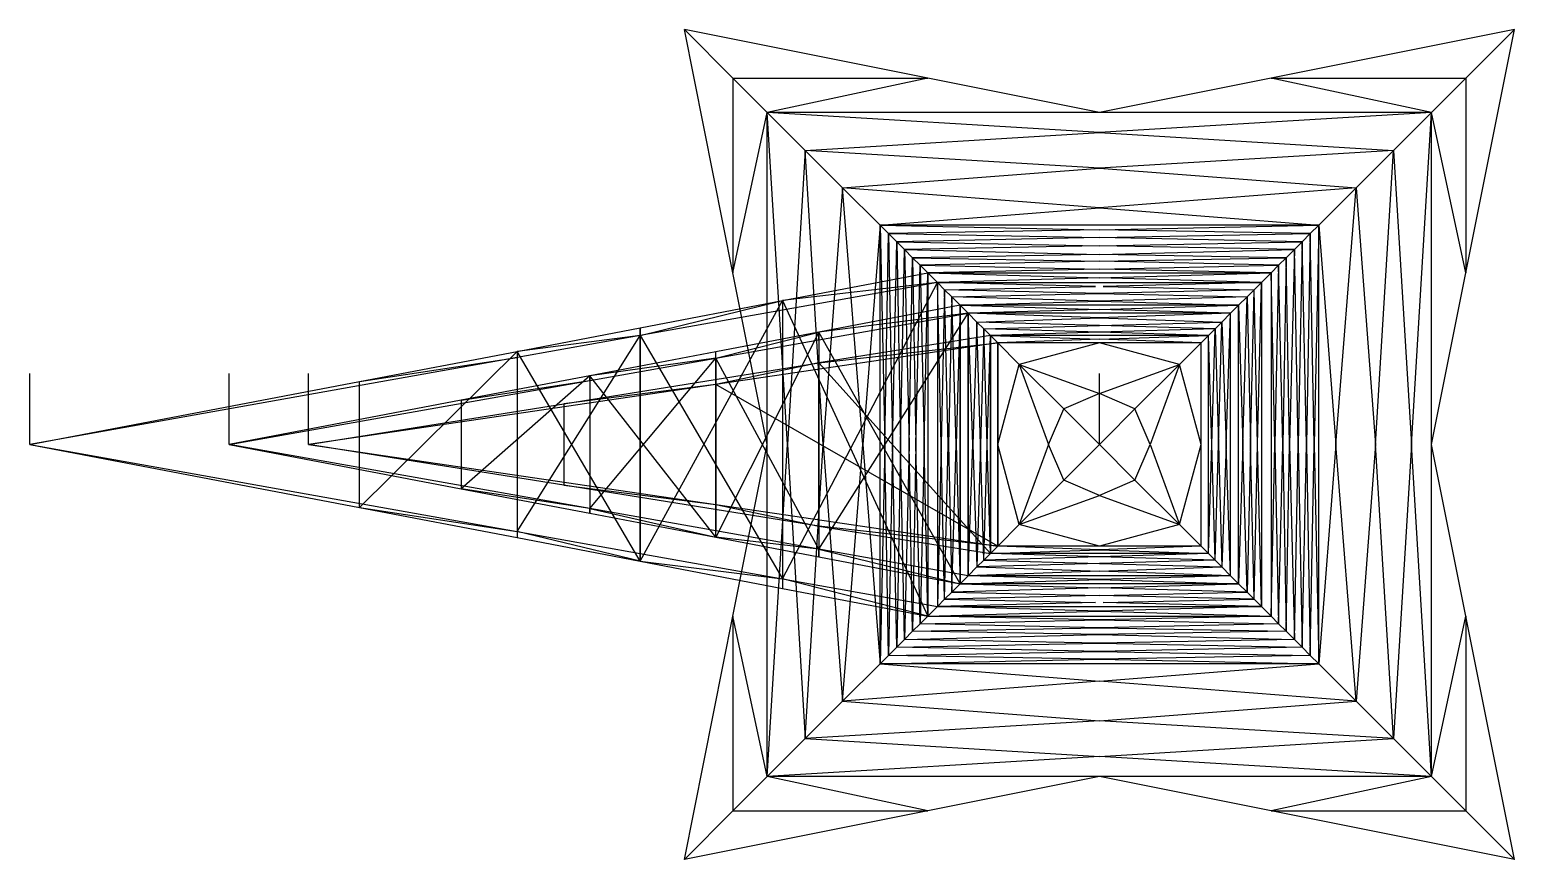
# Model space of a CAD drawing. Header units: metres. Extents: x -25 to 7, y -5 to 968.
# Drawn here: x -15.04 to 5.83, y 234.17 to 245.83 of the extents above; entities that cross this region are included whole.
import ezdxf

# ---------------------------------------------------------------- set-up
doc = ezdxf.new("R2010")
doc.units = ezdxf.units.M

msp = doc.modelspace()

# ---------------------------------------------------------------- linework, layer by layer
at = {"layer": 'tower_c_body'}
for p, q in [((-2.414, 245.152, 3.42), (-5.834, 245.834)), ((-5.152, 245.152, 3.42), (-5.834, 245.834)), ((-5.152, 242.414, 3.42), (-5.834, 245.834)), ((5.834, 245.834), (2.414, 245.152, 3.42)), ((5.152, 245.152, 3.42), (5.834, 245.834)), ((5.152, 242.414, 3.42), (5.834, 245.834)), ((-5.152, 245.152, 3.42), (-2.414, 245.152, 3.42)), ((-5.152, 245.152, 3.42), (-5.152, 242.414, 3.42)), ((-4.671, 244.671, 5.834), (-5.152, 245.152, 3.42)), ((-2.414, 245.152, 3.42), (-4.671, 244.671, 5.834)), ((0, 244.671, 5.834), (-2.414, 245.152, 3.42)), ((2.414, 245.152, 3.42), (0, 244.671, 5.834)), ((2.414, 245.152, 3.42), (5.152, 245.152, 3.42)), ((4.671, 244.671, 5.834), (2.414, 245.152, 3.42)), ((4.671, 244.671, 5.834), (5.152, 245.152, 3.42)), ((5.152, 245.152, 3.42), (5.152, 242.414, 3.42)), ((-5.152, 242.414, 3.42), (-4.671, 244.671, 5.834)), ((0, 244.387, 7.257), (-4.671, 244.671, 5.834)), ((-4.135, 244.135, 8.518), (-4.671, 244.671, 5.834)), ((0, 244.671, 5.834), (-4.671, 244.671, 5.834)), ((-4.671, 240, 5.834), (-4.671, 244.671, 5.834)), ((-4.387, 240, 7.257), (-4.671, 244.671, 5.834)), ((4.671, 244.671, 5.834), (0, 244.387, 7.257)), ((4.671, 244.671, 5.834), (0, 244.671, 5.834)), ((4.671, 244.671, 5.834), (4.135, 244.135, 8.518)), ((4.387, 240, 7.257), (4.671, 244.671, 5.834)), ((4.671, 240, 5.834), (4.671, 244.671, 5.834)), ((5.152, 242.414, 3.42), (4.671, 244.671, 5.834)), ((-4.135, 244.135, 8.518), (0, 244.387, 7.257)), ((0, 244.387, 7.257), (4.135, 244.135, 8.518)), ((-4.135, 244.135, 8.518), (-4.387, 240, 7.257)), ((0, 243.884, 9.778), (-4.135, 244.135, 8.518)), ((-3.884, 240, 9.778), (-4.135, 244.135, 8.518)), ((-3.61, 243.61, 11.155), (-4.135, 244.135, 8.518)), ((4.135, 244.135, 8.518), (0, 243.884, 9.778)), ((4.135, 244.135, 8.518), (3.61, 243.61, 11.155)), ((3.884, 240, 9.778), (4.135, 244.135, 8.518)), ((4.135, 244.135, 8.518), (4.387, 240, 7.257)), ((-3.61, 243.61, 11.155), (0, 243.884, 9.778)), ((0, 243.884, 9.778), (3.61, 243.61, 11.155)), ((-3.61, 243.61, 11.155), (-3.884, 240, 9.778)), ((0, 243.326, 12.576), (-3.61, 243.61, 11.155)), ((-3.084, 243.084, 13.791), (-3.61, 243.61, 11.155)), ((-3.326, 240, 12.576), (-3.61, 243.61, 11.155)), ((3.61, 243.61, 11.155), (0, 243.326, 12.576)), ((3.084, 243.084, 13.791), (3.61, 243.61, 11.155)), ((3.326, 240, 12.576), (3.61, 243.61, 11.155)), ((3.61, 243.61, 11.155), (3.884, 240, 9.778)), ((-3.084, 243.084, 13.791), (0, 243.326, 12.576)), ((0, 243.326, 12.576), (3.084, 243.084, 13.791)), ((-3.084, 243.084, 13.791), (-3.326, 240, 12.576)), ((3.084, 243.084, 13.791), (-3.084, 243.084, 13.791)), ((-3.084, 243.084, 13.791), (0, 243.018, 15.379)), ((-2.965, 242.965, 16.682), (-3.084, 243.084, 13.791)), ((-3.084, 243.084, 13.791), (-3.018, 240, 15.379)), ((-3.084, 236.916, 13.791), (-3.084, 243.084, 13.791)), ((0, 243.018, 15.379), (-2.965, 242.965, 16.682)), ((0, 243.018, 15.379), (3.084, 243.084, 13.791)), ((2.965, 242.965, 16.682), (0, 243.018, 15.379)), ((2.965, 242.965, 16.682), (3.084, 243.084, 13.791)), ((3.084, 243.084, 13.791), (3.018, 240, 15.379)), ((3.084, 243.084, 13.791), (3.326, 240, 12.576)), ((3.084, 236.916, 13.791), (3.084, 243.084, 13.791)), ((-3.018, 240, 15.379), (-2.965, 242.965, 16.682)), ((-2.965, 242.965, 16.682), (0, 242.91, 18.01)), ((-2.965, 242.965, 16.682), (-2.91, 240, 18.01)), ((-2.85, 242.85, 19.445), (-2.965, 242.965, 16.682)), ((-2.91, 240, 18.01), (-2.85, 242.85, 19.445)), ((0, 242.91, 18.01), (-2.85, 242.85, 19.445)), ((-2.85, 242.85, 19.445), (0, 242.796, 20.752)), ((-2.85, 242.85, 19.445), (-2.796, 240, 20.752)), ((-2.742, 242.742, 22.067), (-2.85, 242.85, 19.445)), ((0, 242.796, 20.752), (-2.742, 242.742, 22.067)), ((0, 242.91, 18.01), (2.965, 242.965, 16.682)), ((2.85, 242.85, 19.445), (0, 242.91, 18.01)), ((0, 242.796, 20.752), (2.85, 242.85, 19.445)), ((2.742, 242.742, 22.067), (0, 242.796, 20.752)), ((2.742, 242.742, 22.067), (2.85, 242.85, 19.445)), ((2.85, 242.85, 19.445), (2.796, 240, 20.752)), ((2.965, 242.965, 16.682), (2.85, 242.85, 19.445)), ((2.91, 240, 18.01), (2.85, 242.85, 19.445)), ((2.965, 242.965, 16.682), (2.91, 240, 18.01)), ((3.018, 240, 15.379), (2.965, 242.965, 16.682)), ((-2.796, 240, 20.752), (-2.742, 242.742, 22.067)), ((-2.742, 242.742, 22.067), (0, 242.674, 23.724)), ((-2.742, 242.742, 22.067), (-2.674, 240, 23.724)), ((-2.627, 242.627, 24.854), (-2.742, 242.742, 22.067)), ((-2.674, 240, 23.724), (-2.627, 242.627, 24.854)), ((0, 242.674, 23.724), (-2.627, 242.627, 24.854)), ((-2.627, 242.627, 24.854), (0, 242.579, 26.01)), ((-2.627, 242.627, 24.854), (-2.579, 240, 26.01)), ((-2.52, 242.52, 27.432), (-2.627, 242.627, 24.854)), ((0, 242.579, 26.01), (-2.52, 242.52, 27.432)), ((0, 242.674, 23.724), (2.742, 242.742, 22.067)), ((2.627, 242.627, 24.854), (0, 242.674, 23.724)), ((0, 242.579, 26.01), (2.627, 242.627, 24.854)), ((2.52, 242.52, 27.432), (0, 242.579, 26.01)), ((2.52, 242.52, 27.432), (2.627, 242.627, 24.854)), ((2.627, 242.627, 24.854), (2.579, 240, 26.01)), ((2.627, 242.627, 24.854), (2.742, 242.742, 22.067)), ((2.674, 240, 23.724), (2.627, 242.627, 24.854)), ((2.742, 242.742, 22.067), (2.674, 240, 23.724)), ((2.796, 240, 20.752), (2.742, 242.742, 22.067)), ((-4.671, 240, 5.834), (-5.152, 242.414, 3.42)), ((-2.579, 240, 26.01), (-2.52, 242.52, 27.432)), ((-2.52, 242.52, 27.432), (0, 242.466, 28.754)), ((-2.52, 242.52, 27.432), (-2.466, 240, 28.754)), ((-2.414, 242.414, 30.01), (-2.52, 242.52, 27.432)), ((-2.466, 240, 28.754), (-2.414, 242.414, 30.01)), ((0, 242.466, 28.754), (-2.414, 242.414, 30.01)), ((-2.414, 242.414, 30.01), (2.414, 242.414, 30.01)), ((-2.414, 242.414, 30.01), (0, 242.343, 31.717)), ((-2.414, 242.414, 30.01), (-2.414, 237.586, 30.01)), ((-2.277, 242.277, 33.327), (-2.414, 242.414, 30.01)), ((0, 242.466, 28.754), (2.52, 242.52, 27.432)), ((2.414, 242.414, 30.01), (0, 242.466, 28.754)), ((0, 242.343, 31.717), (2.414, 242.414, 30.01)), ((2.414, 242.414, 30.01), (2.277, 242.277, 33.327)), ((2.414, 242.414, 30.01), (2.52, 242.52, 27.432)), ((2.466, 240, 28.754), (2.414, 242.414, 30.01)), ((2.414, 242.414, 30.01), (2.414, 237.586, 30.01)), ((2.52, 242.52, 27.432), (2.466, 240, 28.754)), ((2.579, 240, 26.01), (2.52, 242.52, 27.432)), ((4.671, 240, 5.834), (5.152, 242.414, 3.42)), ((0, 242.343, 31.717), (-2.277, 242.277, 33.327)), ((-0.053, 242.224, 34.599), (-2.277, 242.277, 33.327)), ((-2.277, 242.277, 33.327), (2.277, 242.277, 33.327)), ((-2.176, 242.176, 35.758), (-2.277, 242.277, 33.327)), ((-2.277, 242.277, 33.327), (-2.277, 237.723, 33.327)), ((-2.225, 240, 34.57), (-2.277, 242.277, 33.327)), ((-2.176, 242.176, 35.758), (-2.225, 240, 34.57)), ((-2.176, 242.176, 35.758), (-0.053, 242.224, 34.599)), ((0, 242.125, 37.002), (-2.176, 242.176, 35.758)), ((-2.076, 242.076, 38.189), (-2.176, 242.176, 35.758)), ((-2.125, 240, 37.002), (-2.176, 242.176, 35.758)), ((2.277, 242.277, 33.327), (0, 242.343, 31.717)), ((2.176, 242.176, 35.758), (0, 242.125, 37.002)), ((2.277, 242.277, 33.327), (0.053, 242.224, 34.599)), ((0.053, 242.224, 34.599), (2.176, 242.176, 35.758)), ((2.176, 242.176, 35.758), (2.076, 242.076, 38.189)), ((2.125, 240, 37.002), (2.176, 242.176, 35.758)), ((2.277, 242.277, 33.327), (2.176, 242.176, 35.758)), ((2.225, 240, 34.57), (2.176, 242.176, 35.758)), ((2.225, 240, 34.57), (2.277, 242.277, 33.327)), ((2.277, 242.277, 33.327), (2.277, 237.723, 33.327)), ((-2.076, 242.076, 38.189), (-2.123, 240, 37.056)), ((-2.076, 242.076, 38.189), (0, 242.123, 37.056)), ((0, 242.015, 39.657), (-2.076, 242.076, 38.189)), ((-2.015, 240, 39.657), (-2.076, 242.076, 38.189)), ((-1.958, 241.958, 41.042), (-2.076, 242.076, 38.189)), ((-1.958, 241.958, 41.042), (-2.015, 240, 39.657)), ((-1.958, 241.958, 41.042), (0, 242.015, 39.657)), ((-1.958, 241.958, 41.042), (0, 241.9, 42.456)), ((1.958, 241.958, 41.042), (-1.958, 241.958, 41.042)), ((-1.958, 238.042, 41.042), (-1.958, 241.958, 41.042)), ((-1.845, 241.845, 43.789), (-1.958, 241.958, 41.042)), ((0, 242.125, 37.002), (0, 242.123, 37.056)), ((0, 242.123, 37.056), (2.076, 242.076, 38.189)), ((2.076, 242.076, 38.189), (0, 242.015, 39.657)), ((0, 242.015, 39.657), (1.958, 241.958, 41.042)), ((0, 241.9, 42.456), (1.958, 241.958, 41.042)), ((1.845, 241.845, 43.789), (1.958, 241.958, 41.042)), ((1.958, 241.958, 41.042), (2.076, 242.076, 38.189)), ((1.958, 238.042, 41.042), (1.958, 241.958, 41.042)), ((1.958, 241.958, 41.042), (2.015, 240, 39.657)), ((2.015, 240, 39.657), (2.076, 242.076, 38.189)), ((2.076, 242.076, 38.189), (2.123, 240, 37.056)), ((0, 241.9, 42.456), (-1.845, 241.845, 43.789)), ((0, 241.781, 45.32), (-1.845, 241.845, 43.789)), ((0, 241.845, 43.789), (-1.845, 241.845, 43.789)), ((-1.781, 240, 45.32), (-1.845, 241.845, 43.789)), ((-1.722, 241.722, 46.75), (-1.845, 241.845, 43.789)), ((-1.845, 240, 43.789), (-1.845, 241.845, 43.789)), ((-1.722, 241.722, 46.75), (-1.781, 240, 45.32)), ((-1.722, 241.722, 46.75), (0, 241.781, 45.32)), ((-1.627, 241.627, 49.045), (-1.722, 241.722, 46.75)), ((0, 241.673, 47.93), (-1.722, 241.722, 46.75)), ((-1.673, 240, 47.93), (-1.722, 241.722, 46.75)), ((1.845, 241.845, 43.789), (0, 241.9, 42.456)), ((1.845, 241.845, 43.789), (0, 241.781, 45.32)), ((1.845, 241.845, 43.789), (0, 241.845, 43.789)), ((0, 241.781, 45.32), (1.722, 241.722, 46.75)), ((0, 241.673, 47.93), (1.722, 241.722, 46.75)), ((1.722, 241.722, 46.75), (1.627, 241.627, 49.045)), ((1.673, 240, 47.93), (1.722, 241.722, 46.75)), ((1.845, 241.845, 43.789), (1.722, 241.722, 46.75)), ((1.722, 241.722, 46.75), (1.781, 240, 45.32)), ((1.781, 240, 45.32), (1.845, 241.845, 43.789)), ((1.845, 240, 43.789), (1.845, 241.845, 43.789)), ((-1.627, 241.627, 49.045), (-1.673, 240, 47.93)), ((-1.627, 241.627, 49.045), (0, 241.673, 47.93)), ((0, 241.579, 50.226), (-1.627, 241.627, 49.045)), ((-1.533, 241.533, 51.339), (-1.627, 241.627, 49.045)), ((-1.579, 240, 50.226), (-1.627, 241.627, 49.045)), ((-1.579, 240, 50.226), (-1.533, 241.533, 51.339)), ((0, 241.579, 50.226), (-1.533, 241.533, 51.339)), ((-1.533, 241.533, 51.339), (0, 241.48, 52.622)), ((1.533, 241.533, 51.339), (-1.533, 241.533, 51.339)), ((-1.533, 238.467, 51.339), (-1.533, 241.533, 51.339)), ((-1.43, 241.43, 53.819), (-1.533, 241.533, 51.339)), ((1.627, 241.627, 49.045), (0, 241.673, 47.93)), ((1.627, 241.627, 49.045), (0, 241.579, 50.226)), ((1.533, 241.533, 51.339), (0, 241.579, 50.226)), ((0, 241.48, 52.622), (1.533, 241.533, 51.339)), ((1.533, 241.533, 51.339), (1.43, 241.43, 53.819)), ((1.627, 241.627, 49.045), (1.533, 241.533, 51.339)), ((1.579, 240, 50.226), (1.533, 241.533, 51.339)), ((1.533, 238.467, 51.339), (1.533, 241.533, 51.339)), ((1.579, 240, 50.226), (1.627, 241.627, 49.045)), ((1.627, 241.627, 49.045), (1.673, 240, 47.93)), ((0, 241.48, 52.622), (-1.43, 241.43, 53.819)), ((0, 241.43, 53.819), (-1.43, 241.43, 53.819)), ((-1.127, 241.127, 56.366), (-1.43, 241.43, 53.819)), ((-1.43, 240, 53.819), (-1.43, 241.43, 53.819)), ((0, 241.43, 53.819), (-1.127, 241.127, 56.366)), ((1.43, 241.43, 53.819), (0, 241.48, 52.622)), ((1.127, 241.127, 56.366), (0, 241.43, 53.819)), ((1.43, 241.43, 53.819), (0, 241.43, 53.819)), ((1.127, 241.127, 56.366), (1.43, 241.43, 53.819)), ((1.43, 240, 53.819), (1.43, 241.43, 53.819)), ((-1.43, 240, 53.819), (-1.127, 241.127, 56.366)), ((-1.127, 241.127, 56.366), (0, 240.715, 59.827)), ((-0.5, 240.5, 61.629), (-1.127, 241.127, 56.366)), ((-1.127, 241.127, 56.366), (-0.715, 240, 59.827)), ((0, 240.715, 59.827), (1.127, 241.127, 56.366)), ((0.5, 240.5, 61.629), (1.127, 241.127, 56.366)), ((1.127, 241.127, 56.366), (0.715, 240, 59.827)), ((1.43, 240, 53.819), (1.127, 241.127, 56.366)), ((0, 240.715, 59.827), (-0.5, 240.5, 61.629)), ((0.5, 240.5, 61.629), (0, 240.715, 59.827)), ((-0.715, 240, 59.827), (-0.5, 240.5, 61.629)), ((-0.07, 240.07, 65.245), (-0.5, 240.5, 61.629)), ((0.07, 240.07, 65.245), (0.5, 240.5, 61.629)), ((0.715, 240, 59.827), (0.5, 240.5, 61.629)), ((0, 240, 65.834), (-0.07, 240.07, 65.245)), ((0, 240, 65.834), (0.07, 240.07, 65.245)), ((-5.152, 237.586, 3.42), (-4.671, 240, 5.834)), ((-4.671, 235.329, 5.834), (-4.387, 240, 7.257)), ((-4.671, 235.329, 5.834), (-4.671, 240, 5.834)), ((-4.387, 240, 7.257), (-4.135, 235.865, 8.518)), ((-4.135, 235.865, 8.518), (-3.884, 240, 9.778)), ((-3.884, 240, 9.778), (-3.61, 236.39, 11.155)), ((-3.61, 236.39, 11.155), (-3.326, 240, 12.576)), ((-3.326, 240, 12.576), (-3.084, 236.916, 13.791)), ((-3.018, 240, 15.379), (-3.084, 236.916, 13.791)), ((-2.965, 237.035, 16.682), (-3.018, 240, 15.379)), ((-2.91, 240, 18.01), (-2.965, 237.035, 16.682)), ((-2.85, 237.15, 19.445), (-2.91, 240, 18.01)), ((-2.796, 240, 20.752), (-2.85, 237.15, 19.445)), ((-2.742, 237.258, 22.067), (-2.796, 240, 20.752)), ((-2.674, 240, 23.724), (-2.742, 237.258, 22.067)), ((-2.627, 237.373, 24.854), (-2.674, 240, 23.724)), ((-2.579, 240, 26.01), (-2.627, 237.373, 24.854)), ((-2.52, 237.48, 27.432), (-2.579, 240, 26.01)), ((-2.466, 240, 28.754), (-2.52, 237.48, 27.432)), ((-2.414, 237.586, 30.01), (-2.466, 240, 28.754)), ((-2.225, 240, 34.57), (-2.277, 237.723, 33.327)), ((-2.176, 237.824, 35.758), (-2.225, 240, 34.57)), ((-2.176, 237.824, 35.758), (-2.125, 240, 37.002)), ((-2.125, 240, 37.002), (-2.123, 240, 37.056)), ((-2.123, 240, 37.056), (-2.076, 237.924, 38.189)), ((-2.076, 237.924, 38.189), (-2.015, 240, 39.657)), ((-2.015, 240, 39.657), (-1.958, 238.042, 41.042)), ((-1.845, 238.155, 43.789), (-1.781, 240, 45.32)), ((-1.845, 238.155, 43.789), (-1.845, 240, 43.789)), ((-1.781, 240, 45.32), (-1.722, 238.278, 46.75)), ((-1.673, 240, 47.93), (-1.722, 238.278, 46.75)), ((-1.627, 238.373, 49.045), (-1.673, 240, 47.93)), ((-1.627, 238.373, 49.045), (-1.579, 240, 50.226)), ((-1.533, 238.467, 51.339), (-1.579, 240, 50.226)), ((-1.127, 238.873, 56.366), (-1.43, 240, 53.819)), ((-1.43, 238.57, 53.819), (-1.43, 240, 53.819)), ((-0.715, 240, 59.827), (-1.127, 238.873, 56.366)), ((-0.5, 239.5, 61.629), (-0.715, 240, 59.827)), ((-0.07, 239.93, 65.245), (-0.5, 239.5, 61.629)), ((0, 240, 65.834), (-0.07, 239.93, 65.245)), ((0, 240, 65.834), (0.5, 239.5, 61.629)), ((0.5, 239.5, 61.629), (0.715, 240, 59.827)), ((0.715, 240, 59.827), (1.127, 238.873, 56.366)), ((1.127, 238.873, 56.366), (1.43, 240, 53.819)), ((1.43, 238.57, 53.819), (1.43, 240, 53.819)), ((1.533, 238.467, 51.339), (1.579, 240, 50.226)), ((1.627, 238.373, 49.045), (1.579, 240, 50.226)), ((1.627, 238.373, 49.045), (1.673, 240, 47.93)), ((1.673, 240, 47.93), (1.722, 238.278, 46.75)), ((1.781, 240, 45.32), (1.722, 238.278, 46.75)), ((1.845, 238.155, 43.789), (1.781, 240, 45.32)), ((1.845, 238.155, 43.789), (1.845, 240, 43.789)), ((2.015, 240, 39.657), (1.958, 238.042, 41.042)), ((2.076, 237.924, 38.189), (2.015, 240, 39.657)), ((2.123, 240, 37.056), (2.076, 237.924, 38.189)), ((2.125, 240, 37.002), (2.123, 240, 37.056)), ((2.176, 237.824, 35.758), (2.125, 240, 37.002)), ((2.176, 237.824, 35.758), (2.225, 240, 34.57)), ((2.277, 237.723, 33.327), (2.225, 240, 34.57)), ((2.414, 237.586, 30.01), (2.466, 240, 28.754)), ((2.466, 240, 28.754), (2.52, 237.48, 27.432)), ((2.52, 237.48, 27.432), (2.579, 240, 26.01)), ((2.579, 240, 26.01), (2.627, 237.373, 24.854)), ((2.627, 237.373, 24.854), (2.674, 240, 23.724)), ((2.674, 240, 23.724), (2.742, 237.258, 22.067)), ((2.742, 237.258, 22.067), (2.796, 240, 20.752)), ((2.796, 240, 20.752), (2.85, 237.15, 19.445)), ((2.85, 237.15, 19.445), (2.91, 240, 18.01)), ((2.91, 240, 18.01), (2.965, 237.035, 16.682)), ((2.965, 237.035, 16.682), (3.018, 240, 15.379)), ((3.018, 240, 15.379), (3.084, 236.916, 13.791)), ((3.326, 240, 12.576), (3.084, 236.916, 13.791)), ((3.61, 236.39, 11.155), (3.326, 240, 12.576)), ((3.884, 240, 9.778), (3.61, 236.39, 11.155)), ((4.135, 235.865, 8.518), (3.884, 240, 9.778)), ((4.387, 240, 7.257), (4.135, 235.865, 8.518)), ((4.671, 235.329, 5.834), (4.387, 240, 7.257)), ((4.671, 235.329, 5.834), (4.671, 240, 5.834)), ((5.152, 237.586, 3.42), (4.671, 240, 5.834)), ((-0.5, 239.5, 61.629), (-1.127, 238.873, 56.366)), ((0, 239.285, 59.827), (-0.5, 239.5, 61.629)), ((0.5, 239.5, 61.629), (0, 239.285, 59.827)), ((0.5, 239.5, 61.629), (1.127, 238.873, 56.366)), ((-1.127, 238.873, 56.366), (0, 239.285, 59.827)), ((0, 239.285, 59.827), (1.127, 238.873, 56.366)), ((-1.127, 238.873, 56.366), (-1.43, 238.57, 53.819)), ((0, 238.57, 53.819), (-1.127, 238.873, 56.366)), ((1.127, 238.873, 56.366), (0, 238.57, 53.819)), ((1.127, 238.873, 56.366), (1.43, 238.57, 53.819)), ((-1.627, 238.373, 49.045), (-1.533, 238.467, 51.339)), ((0, 238.421, 50.226), (-1.627, 238.373, 49.045)), ((-1.533, 238.467, 51.339), (-1.43, 238.57, 53.819)), ((-1.533, 238.467, 51.339), (0, 238.52, 52.622)), ((1.533, 238.467, 51.339), (-1.533, 238.467, 51.339)), ((0, 238.421, 50.226), (-1.533, 238.467, 51.339)), ((0, 238.52, 52.622), (-1.43, 238.57, 53.819)), ((0, 238.57, 53.819), (-1.43, 238.57, 53.819)), ((1.43, 238.57, 53.819), (0, 238.52, 52.622)), ((1.43, 238.57, 53.819), (0, 238.57, 53.819)), ((0, 238.52, 52.622), (1.533, 238.467, 51.339)), ((1.533, 238.467, 51.339), (0, 238.421, 50.226)), ((1.627, 238.373, 49.045), (0, 238.421, 50.226)), ((1.533, 238.467, 51.339), (1.43, 238.57, 53.819)), ((1.627, 238.373, 49.045), (1.533, 238.467, 51.339)), ((-1.722, 238.278, 46.75), (-1.845, 238.155, 43.789)), ((0, 238.219, 45.32), (-1.845, 238.155, 43.789)), ((-1.722, 238.278, 46.75), (-1.627, 238.373, 49.045)), ((0, 238.327, 47.93), (-1.722, 238.278, 46.75)), ((-1.722, 238.278, 46.75), (0, 238.219, 45.32)), ((-1.627, 238.373, 49.045), (0, 238.327, 47.93)), ((1.627, 238.373, 49.045), (0, 238.327, 47.93)), ((0, 238.327, 47.93), (1.722, 238.278, 46.75)), ((0, 238.219, 45.32), (1.722, 238.278, 46.75)), ((1.845, 238.155, 43.789), (0, 238.219, 45.32)), ((1.722, 238.278, 46.75), (1.627, 238.373, 49.045)), ((1.845, 238.155, 43.789), (1.722, 238.278, 46.75)), ((-1.958, 238.042, 41.042), (-2.076, 237.924, 38.189)), ((0, 237.985, 39.657), (-2.076, 237.924, 38.189)), ((-1.958, 238.042, 41.042), (-1.845, 238.155, 43.789)), ((-1.958, 238.042, 41.042), (0, 238.1, 42.456)), ((-1.958, 238.042, 41.042), (0, 237.985, 39.657)), ((1.958, 238.042, 41.042), (-1.958, 238.042, 41.042)), ((0, 238.1, 42.456), (-1.845, 238.155, 43.789)), ((0, 238.155, 43.789), (-1.845, 238.155, 43.789)), ((1.845, 238.155, 43.789), (0, 238.1, 42.456)), ((1.845, 238.155, 43.789), (0, 238.155, 43.789)), ((0, 238.1, 42.456), (1.958, 238.042, 41.042)), ((0, 237.985, 39.657), (1.958, 238.042, 41.042)), ((2.076, 237.924, 38.189), (0, 237.985, 39.657)), ((1.958, 238.042, 41.042), (1.845, 238.155, 43.789)), ((2.076, 237.924, 38.189), (1.958, 238.042, 41.042)), ((-2.277, 237.723, 33.327), (-2.176, 237.824, 35.758)), ((-0.053, 237.776, 34.599), (-2.277, 237.723, 33.327)), ((-2.176, 237.824, 35.758), (-2.076, 237.924, 38.189)), ((0, 237.875, 37.002), (-2.176, 237.824, 35.758)), ((-2.176, 237.824, 35.758), (-0.053, 237.776, 34.599)), ((-2.076, 237.924, 38.189), (0, 237.877, 37.056)), ((0, 237.877, 37.056), (2.076, 237.924, 38.189)), ((0, 237.875, 37.002), (0, 237.877, 37.056)), ((2.176, 237.824, 35.758), (0, 237.875, 37.002)), ((0.053, 237.776, 34.599), (2.176, 237.824, 35.758)), ((2.277, 237.723, 33.327), (0.053, 237.776, 34.599)), ((2.176, 237.824, 35.758), (2.076, 237.924, 38.189)), ((2.277, 237.723, 33.327), (2.176, 237.824, 35.758)), ((-5.834, 234.166), (-5.152, 237.586, 3.42)), ((-4.671, 235.329, 5.834), (-5.152, 237.586, 3.42)), ((-5.152, 237.586, 3.42), (-5.152, 234.848, 3.42)), ((-2.52, 237.48, 27.432), (-2.414, 237.586, 30.01)), ((-2.277, 237.723, 33.327), (-2.414, 237.586, 30.01)), ((-2.414, 237.586, 30.01), (0, 237.657, 31.717)), ((-2.414, 237.586, 30.01), (2.414, 237.586, 30.01)), ((0, 237.534, 28.754), (-2.414, 237.586, 30.01)), ((-2.277, 237.723, 33.327), (2.277, 237.723, 33.327)), ((0, 237.657, 31.717), (-2.277, 237.723, 33.327)), ((2.277, 237.723, 33.327), (0, 237.657, 31.717)), ((0, 237.657, 31.717), (2.414, 237.586, 30.01)), ((2.414, 237.586, 30.01), (0, 237.534, 28.754)), ((2.414, 237.586, 30.01), (2.277, 237.723, 33.327)), ((2.52, 237.48, 27.432), (2.414, 237.586, 30.01)), ((4.671, 235.329, 5.834), (5.152, 237.586, 3.42)), ((5.834, 234.166), (5.152, 237.586, 3.42)), ((5.152, 237.586, 3.42), (5.152, 234.848, 3.42)), ((-2.627, 237.373, 24.854), (-2.742, 237.258, 22.067)), ((-2.627, 237.373, 24.854), (-2.52, 237.48, 27.432)), ((-2.627, 237.373, 24.854), (0, 237.421, 26.01)), ((0, 237.326, 23.724), (-2.627, 237.373, 24.854)), ((-2.52, 237.48, 27.432), (0, 237.534, 28.754)), ((0, 237.421, 26.01), (-2.52, 237.48, 27.432)), ((0, 237.534, 28.754), (2.52, 237.48, 27.432)), ((2.52, 237.48, 27.432), (0, 237.421, 26.01)), ((0, 237.421, 26.01), (2.627, 237.373, 24.854)), ((2.627, 237.373, 24.854), (0, 237.326, 23.724)), ((2.627, 237.373, 24.854), (2.52, 237.48, 27.432)), ((2.742, 237.258, 22.067), (2.627, 237.373, 24.854)), ((-2.85, 237.15, 19.445), (-2.965, 237.035, 16.682)), ((-2.85, 237.15, 19.445), (-2.742, 237.258, 22.067)), ((-2.85, 237.15, 19.445), (0, 237.204, 20.752)), ((0, 237.09, 18.01), (-2.85, 237.15, 19.445)), ((-2.742, 237.258, 22.067), (0, 237.326, 23.724)), ((0, 237.204, 20.752), (-2.742, 237.258, 22.067)), ((0, 237.326, 23.724), (2.742, 237.258, 22.067)), ((2.742, 237.258, 22.067), (0, 237.204, 20.752)), ((0, 237.204, 20.752), (2.85, 237.15, 19.445)), ((2.85, 237.15, 19.445), (0, 237.09, 18.01)), ((2.85, 237.15, 19.445), (2.742, 237.258, 22.067)), ((2.965, 237.035, 16.682), (2.85, 237.15, 19.445)), ((-3.084, 236.916, 13.791), (-2.965, 237.035, 16.682)), ((-3.084, 236.916, 13.791), (0, 236.982, 15.379)), ((-2.965, 237.035, 16.682), (0, 237.09, 18.01)), ((0, 236.982, 15.379), (-2.965, 237.035, 16.682)), ((0, 237.09, 18.01), (2.965, 237.035, 16.682)), ((2.965, 237.035, 16.682), (0, 236.982, 15.379)), ((0, 236.982, 15.379), (3.084, 236.916, 13.791)), ((3.084, 236.916, 13.791), (2.965, 237.035, 16.682)), ((-3.084, 236.916, 13.791), (-3.61, 236.39, 11.155)), ((-3.084, 236.916, 13.791), (0, 236.674, 12.576)), ((3.084, 236.916, 13.791), (-3.084, 236.916, 13.791)), ((0, 236.674, 12.576), (3.084, 236.916, 13.791)), ((3.61, 236.39, 11.155), (3.084, 236.916, 13.791)), ((0, 236.674, 12.576), (-3.61, 236.39, 11.155)), ((3.61, 236.39, 11.155), (0, 236.674, 12.576)), ((-3.61, 236.39, 11.155), (-4.135, 235.865, 8.518)), ((-3.61, 236.39, 11.155), (0, 236.116, 9.778)), ((0, 236.116, 9.778), (3.61, 236.39, 11.155)), ((4.135, 235.865, 8.518), (3.61, 236.39, 11.155)), ((0, 236.116, 9.778), (-4.135, 235.865, 8.518)), ((4.135, 235.865, 8.518), (0, 236.116, 9.778)), ((-4.671, 235.329, 5.834), (-4.135, 235.865, 8.518)), ((-4.135, 235.865, 8.518), (0, 235.613, 7.257)), ((0, 235.613, 7.257), (4.135, 235.865, 8.518)), ((4.671, 235.329, 5.834), (4.135, 235.865, 8.518)), ((0, 235.613, 7.257), (-4.671, 235.329, 5.834)), ((4.671, 235.329, 5.834), (0, 235.613, 7.257)), ((-4.671, 235.329, 5.834), (-5.152, 234.848, 3.42)), ((0, 235.329, 5.834), (-4.671, 235.329, 5.834)), ((-2.414, 234.848, 3.42), (-4.671, 235.329, 5.834)), ((0, 235.329, 5.834), (-2.414, 234.848, 3.42)), ((2.414, 234.848, 3.42), (0, 235.329, 5.834)), ((4.671, 235.329, 5.834), (0, 235.329, 5.834)), ((4.671, 235.329, 5.834), (2.414, 234.848, 3.42)), ((5.152, 234.848, 3.42), (4.671, 235.329, 5.834)), ((-2.414, 234.848, 3.42), (-5.834, 234.166)), ((-5.834, 234.166), (-5.152, 234.848, 3.42)), ((-5.152, 234.848, 3.42), (-2.414, 234.848, 3.42)), ((2.414, 234.848, 3.42), (5.152, 234.848, 3.42)), ((5.834, 234.166), (2.414, 234.848, 3.42)), ((5.834, 234.166), (5.152, 234.848, 3.42))]:
    msp.add_line(p, q, dxfattribs=at)
at = {"layer": 'tower_c_cables'}
for p, q in [((-15.04, 240, 23.385), (-15.04, 241, 23.385)), ((-12.238, 240, 35.729), (-12.238, 241, 35.729)), ((-11.118, 240, 44.714), (-11.118, 241, 44.714)), ((0, 240, 65.834), (0, 241, 65.834)), ((-15.04, 240, 30.01), (-15.04, 240, 23.385)), ((-12.238, 240, 41.042), (-12.238, 240, 35.729)), ((-11.118, 240, 51.339), (-11.118, 240, 44.714))]:
    msp.add_line(p, q, dxfattribs=at)
at = {"layer": 'tower_c_cross'}
for p, q in [((-4.454, 242.024, 30.01), (-2.414, 242.414, 30.01)), ((-2.414, 242.414, 30.01), (-2.277, 242.277, 33.327)), ((-2.414, 242.414, 30.01), (-2.414, 237.586, 30.01)), ((-2.277, 242.277, 33.327), (-4.454, 241.888, 32.761)), ((-4.454, 238.112, 32.761), (-2.277, 242.277, 33.327)), ((-2.277, 242.277, 33.327), (-4.454, 242.024, 30.01)), ((-2.277, 242.277, 33.327), (-2.277, 237.723, 33.327)), ((-6.459, 241.641, 30.01), (-4.454, 242.024, 30.01)), ((-6.459, 238.359, 30.01), (-4.454, 242.024, 30.01)), ((-6.459, 241.531, 32.24), (-4.454, 242.024, 30.01)), ((-4.454, 242.024, 30.01), (-4.454, 241.888, 32.761)), ((-4.454, 242.024, 30.01), (-4.454, 237.976, 30.01)), ((-4.454, 242.024, 30.01), (-2.414, 237.586, 30.01)), ((-1.958, 241.958, 41.042), (-3.944, 241.58, 41.042)), ((-1.958, 241.958, 41.042), (-1.958, 238.042, 41.042)), ((-1.845, 241.845, 43.789), (-1.958, 241.958, 41.042)), ((-4.454, 241.888, 32.761), (-6.459, 241.531, 32.24)), ((-4.454, 241.888, 32.761), (-4.454, 238.112, 32.761)), ((-3.944, 241.472, 43.234), (-1.845, 241.845, 43.789)), ((-3.944, 238.528, 43.234), (-1.845, 241.845, 43.789)), ((-1.845, 241.845, 43.789), (-3.944, 241.58, 41.042)), ((-1.845, 241.845, 43.789), (-1.845, 238.155, 43.789)), ((-8.188, 241.31, 30.01), (-6.459, 241.641, 30.01)), ((-6.459, 241.531, 32.24), (-8.188, 241.222, 31.791)), ((-8.188, 238.778, 31.791), (-6.459, 241.531, 32.24)), ((-6.459, 241.531, 32.24), (-8.188, 241.31, 30.01)), ((-6.459, 241.641, 30.01), (-6.459, 241.531, 32.24)), ((-6.459, 238.359, 30.01), (-6.459, 241.641, 30.01)), ((-6.459, 241.531, 32.24), (-6.459, 238.469, 32.24)), ((-6.459, 241.531, 32.24), (-4.454, 238.112, 32.761)), ((-3.944, 241.58, 41.042), (-5.391, 241.304, 41.042)), ((-3.944, 241.58, 41.042), (-5.391, 238.696, 41.042)), ((-5.391, 241.215, 42.852), (-3.944, 241.58, 41.042)), ((-3.944, 241.472, 43.234), (-3.944, 241.58, 41.042)), ((-3.944, 241.58, 41.042), (-3.944, 238.42, 41.042)), ((-1.958, 238.042, 41.042), (-3.944, 241.58, 41.042)), ((-1.533, 241.533, 51.339), (-3.944, 241.147, 51.339)), ((-1.533, 241.533, 51.339), (-1.533, 238.467, 51.339)), ((-1.43, 241.43, 53.819), (-1.533, 241.533, 51.339)), ((-1.533, 241.533, 51.339), (-1.533, 241.533, 51.324)), ((-10.403, 240.887, 30.01), (-8.188, 241.31, 30.01)), ((-10.403, 239.113, 30.01), (-8.188, 241.31, 30.01)), ((-8.188, 241.31, 30.01), (-8.188, 241.222, 31.791)), ((-8.188, 241.31, 30.01), (-8.188, 238.69, 30.01)), ((-6.459, 238.359, 30.01), (-8.188, 241.31, 30.01)), ((-5.391, 241.304, 41.042), (-7.166, 240.966, 41.042)), ((-5.391, 241.215, 42.852), (-3.944, 241.472, 43.234)), ((-1.43, 241.43, 53.819), (-5.391, 240.845, 52.805)), ((-5.391, 241.215, 42.852), (-5.391, 241.304, 41.042)), ((-5.391, 238.696, 41.042), (-5.391, 241.304, 41.042)), ((-3.944, 241.472, 43.234), (-3.944, 238.528, 43.234)), ((-3.944, 241.147, 51.339), (-1.43, 241.43, 53.819)), ((-1.43, 241.43, 53.819), (-1.43, 240, 53.819)), ((-8.188, 241.222, 31.791), (-15.04, 240, 30.01)), ((-10.403, 240.887, 30.01), (-8.188, 241.222, 31.791)), ((-8.188, 241.222, 31.791), (-8.188, 238.778, 31.791)), ((-7.531, 240.574, 51.339), (-3.944, 241.147, 51.339)), ((-7.166, 240.9, 42.382), (-5.391, 241.215, 42.852)), ((-7.166, 239.1, 42.382), (-5.391, 241.215, 42.852)), ((-5.391, 241.215, 42.852), (-7.166, 240.966, 41.042)), ((-5.391, 241.215, 42.852), (-5.391, 238.785, 42.852)), ((-3.944, 238.528, 43.234), (-5.391, 241.215, 42.852)), ((-3.944, 241.147, 51.339), (-5.391, 240.845, 52.805)), ((-3.944, 238.853, 51.339), (-3.944, 241.147, 51.339)), ((-3.944, 241.147, 51.339), (-1.533, 238.467, 51.339)), ((-15.04, 240, 30.01), (-10.403, 240.887, 30.01)), ((-12.238, 240, 41.042), (-7.166, 240.9, 42.382)), ((-10.403, 239.113, 30.01), (-10.403, 240.887, 30.01)), ((-7.166, 240.966, 41.042), (-8.974, 240.622, 41.042)), ((-7.166, 240.966, 41.042), (-8.974, 239.378, 41.042)), ((-8.974, 240.622, 41.042), (-7.166, 240.9, 42.382)), ((-7.166, 240.9, 42.382), (-7.166, 240.966, 41.042)), ((-7.166, 240.966, 41.042), (-7.166, 239.034, 41.042)), ((-5.391, 238.696, 41.042), (-7.166, 240.966, 41.042)), ((-7.166, 240.9, 42.382), (-7.166, 239.1, 42.382)), ((-5.391, 240.845, 52.805), (-11.118, 240, 51.339)), ((-5.391, 240.845, 52.805), (-7.531, 240.574, 51.339)), ((-5.391, 240.845, 52.805), (-5.391, 239.155, 52.805)), ((-1.43, 238.57, 53.819), (-5.391, 240.845, 52.805)), ((-8.974, 240.622, 41.042), (-12.238, 240, 41.042)), ((-11.118, 240, 51.339), (-7.531, 240.574, 51.339)), ((-8.974, 240.622, 41.042), (-8.974, 239.378, 41.042)), ((-7.531, 240.574, 51.339), (-7.531, 239.426, 51.339)), ((-15.04, 240, 30.01), (-8.188, 238.778, 31.791)), ((-15.04, 240, 30.01), (-10.403, 239.113, 30.01)), ((-12.238, 240, 41.042), (-8.974, 239.378, 41.042)), ((-7.166, 239.1, 42.382), (-12.238, 240, 41.042)), ((-11.118, 240, 51.339), (-5.391, 239.155, 52.805)), ((-7.531, 239.426, 51.339), (-11.118, 240, 51.339)), ((-1.43, 240, 53.819), (-1.43, 238.57, 53.819)), ((-3.944, 238.853, 51.339), (-7.531, 239.426, 51.339)), ((-7.531, 239.426, 51.339), (-5.391, 239.155, 52.805)), ((-7.166, 239.1, 42.382), (-8.974, 239.378, 41.042)), ((-8.974, 239.378, 41.042), (-7.166, 239.034, 41.042)), ((-10.403, 239.113, 30.01), (-8.188, 238.778, 31.791)), ((-10.403, 239.113, 30.01), (-8.188, 238.69, 30.01)), ((-7.166, 239.034, 41.042), (-7.166, 239.1, 42.382)), ((-7.166, 239.1, 42.382), (-5.391, 238.696, 41.042)), ((-5.391, 238.785, 42.852), (-7.166, 239.1, 42.382)), ((-7.166, 239.034, 41.042), (-5.391, 238.696, 41.042)), ((-5.391, 239.155, 52.805), (-3.944, 238.853, 51.339)), ((-5.391, 239.155, 52.805), (-1.43, 238.57, 53.819)), ((-3.944, 238.853, 51.339), (-1.533, 238.467, 51.339)), ((-1.43, 238.57, 53.819), (-3.944, 238.853, 51.339)), ((-6.459, 238.359, 30.01), (-8.188, 238.778, 31.791)), ((-8.188, 238.778, 31.791), (-8.188, 238.69, 30.01)), ((-8.188, 238.778, 31.791), (-6.459, 238.469, 32.24)), ((-8.188, 238.69, 30.01), (-6.459, 238.359, 30.01)), ((-5.391, 238.696, 41.042), (-5.391, 238.785, 42.852)), ((-3.944, 238.528, 43.234), (-5.391, 238.785, 42.852)), ((-3.944, 238.528, 43.234), (-5.391, 238.696, 41.042)), ((-5.391, 238.696, 41.042), (-3.944, 238.42, 41.042)), ((-6.459, 238.469, 32.24), (-6.459, 238.359, 30.01)), ((-6.459, 238.469, 32.24), (-4.454, 238.112, 32.761)), ((-3.944, 238.42, 41.042), (-3.944, 238.528, 43.234)), ((-3.944, 238.528, 43.234), (-1.958, 238.042, 41.042)), ((-1.845, 238.155, 43.789), (-3.944, 238.528, 43.234)), ((-3.944, 238.42, 41.042), (-1.958, 238.042, 41.042)), ((-1.533, 238.467, 51.339), (-1.43, 238.57, 53.819)), ((-6.459, 238.359, 30.01), (-4.454, 238.112, 32.761)), ((-6.459, 238.359, 30.01), (-4.454, 237.976, 30.01)), ((-4.454, 238.112, 32.761), (-4.454, 237.976, 30.01)), ((-4.454, 238.112, 32.761), (-2.277, 237.723, 33.327)), ((-2.414, 237.586, 30.01), (-4.454, 238.112, 32.761)), ((-4.454, 237.976, 30.01), (-2.414, 237.586, 30.01)), ((-1.845, 238.155, 43.789), (-1.958, 238.042, 41.042)), ((-2.277, 237.723, 33.327), (-2.414, 237.586, 30.01))]:
    msp.add_line(p, q, dxfattribs=at)

doc.saveas('drawing.dxf')
